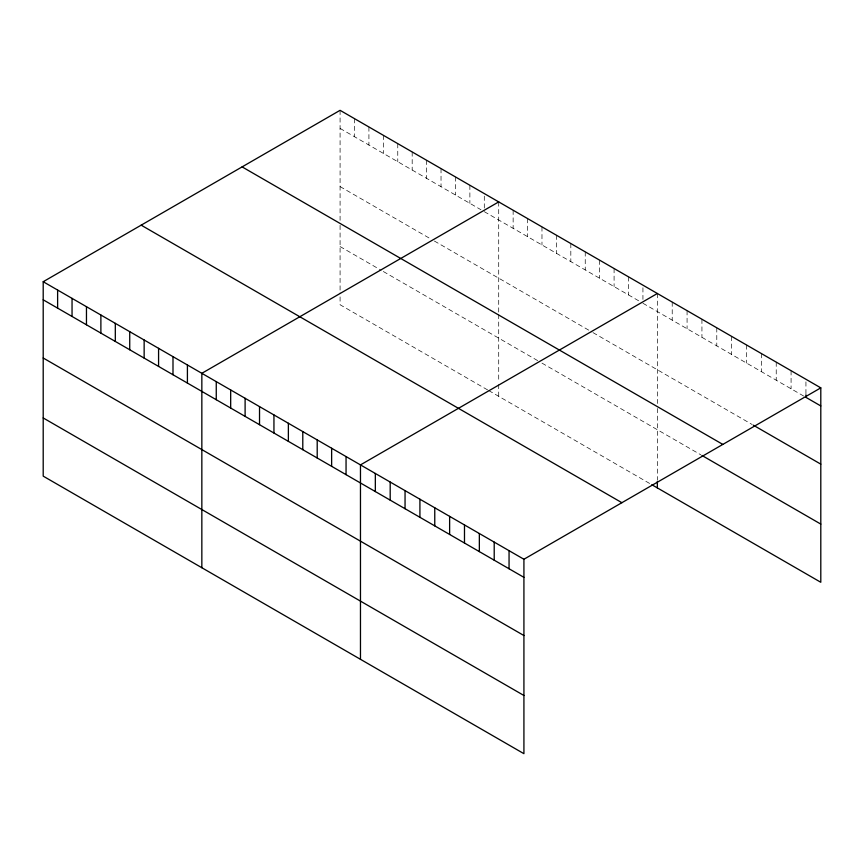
<?xml version="1.0" encoding="UTF-8"?>
<svg xmlns="http://www.w3.org/2000/svg" width="864" height="864" viewBox="0 0 864 864"><rect width="100%" height="100%" fill="white"/><g stroke="black" fill="none" stroke-linecap="round" stroke-linejoin="round"><path stroke-width="0.65" stroke-dasharray="4.32 3.24" d="M340.081 110.322L340.081 220.32M340.081 128.401L480.967 209.747M484.294 211.669L639.608 301.331M642.935 303.253L803.66 396.047M340.081 186.592L429.937 238.475M434.376 241.034L591.905 331.981M593.017 332.629L752.22 424.548M340.081 246.553L381.121 270.248M383.346 271.523L539.762 361.832M541.976 363.118L700.79 454.799M487.62 389.923L340.081 304.744L340.081 292.831M488.732 390.56L650.7 484.078M805.939 381.866L805.939 394.783M791.078 370.699L791.078 388.789M776.228 362.124L776.228 380.214M761.368 353.549L761.368 371.628M746.507 344.963L746.507 363.053M731.646 336.388L731.646 354.478M716.785 327.812L716.785 345.892M701.935 319.237L701.935 337.316M687.074 310.651L687.074 328.741M672.214 302.076L672.214 320.166M657.353 293.501L657.353 403.499M657.353 408.488L657.353 479.984M642.935 287.755L642.935 299.376M628.506 276.847L628.506 294.926M614.088 268.52L614.088 286.6M599.67 260.194L599.67 278.273M585.241 251.867L585.241 269.946M570.823 243.54L570.823 261.63M556.405 235.213L556.405 253.303M541.976 226.886L541.976 244.976M527.558 218.56L527.558 236.65M513.14 210.233L513.14 228.323M498.712 201.906L498.712 313.157M498.712 314.41L498.712 381.78M498.712 384.426L498.712 396.328M484.294 196.16L484.294 209.088M469.876 185.252L469.876 203.342M455.447 176.926L455.447 195.016M441.029 168.599L441.029 186.689M426.611 160.272L426.611 178.362M412.182 151.945L412.182 170.035M397.764 143.618L397.764 161.708M383.346 135.302L383.346 153.382M368.917 126.976L368.917 145.055M354.499 118.649L354.499 136.728M340.081 225.31L340.081 290.196"/><path stroke-width="1.3" d="M43.2 281.718L523.919 559.256L523.919 753.678L43.2 476.14L43.2 281.718L340.081 110.322L820.8 387.86L820.8 582.282L651.812 484.715M498.712 201.906L201.841 373.313L201.841 567.724M657.353 293.501L360.472 464.897L360.472 659.318M523.919 559.256L820.8 387.86M820.8 405.95L805.939 397.364L805.939 394.783M753.365 425.207L820.8 464.141M242.104 166.882L722.833 444.42M701.935 455.458L820.8 524.092M141.167 225.158L621.896 502.697M43.2 299.808L523.919 577.346M43.2 357.998L523.919 635.537M43.2 417.949L523.919 695.488M657.353 481.302L657.353 487.912M509.058 550.681L509.058 568.771M494.208 542.106L494.208 560.196M479.347 533.531L479.347 551.61M464.486 524.945L464.486 543.035M449.626 516.37L449.626 534.46M434.765 507.794L434.765 525.874M419.915 499.208L419.915 517.298M405.054 490.633L405.054 508.723M390.193 482.058L390.193 500.137M375.332 473.472L375.332 491.562M346.054 456.57L346.054 474.66M331.636 448.243L331.636 466.333M317.207 439.916L317.207 458.006M302.789 431.59L302.789 449.68M288.371 423.263L288.371 441.353M273.942 414.936L273.942 433.026M259.524 406.609L259.524 424.699M245.106 398.282L245.106 416.372M230.677 389.966L230.677 408.046M216.259 381.64L216.259 399.719M187.412 364.986L187.412 383.065M172.994 356.659L172.994 374.738M158.576 348.332L158.576 366.412M144.148 340.006L144.148 358.085M129.73 331.679L129.73 349.769M115.312 323.352L115.312 341.442M100.883 315.025L100.883 333.115M86.465 306.698L86.465 324.788M72.047 298.372L72.047 316.462M57.618 290.045L57.618 308.135"/></g></svg>
